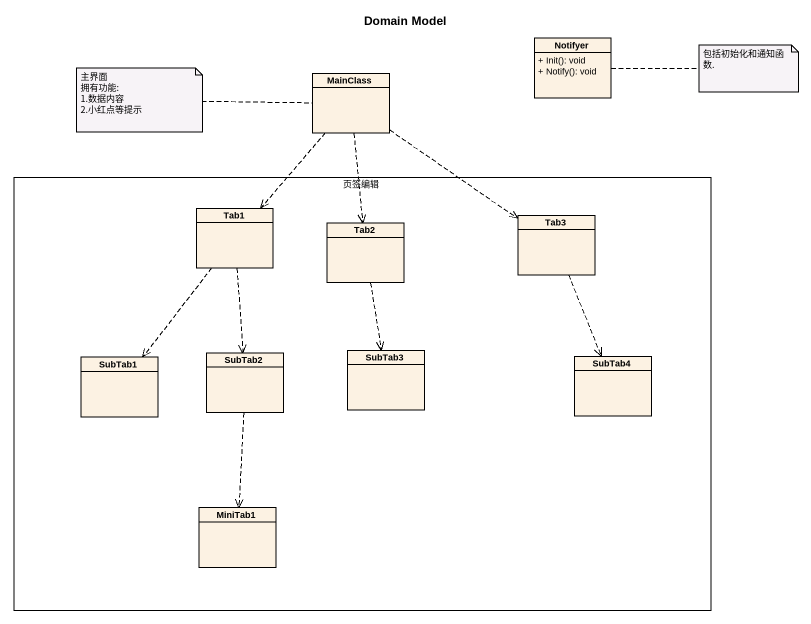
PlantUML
@startuml
title Domain Model
hide circle
hide empty members
skinparam classAttributeIconSize 0
class Notifyer {
  + Init(): void
  + Notify(): void
}
class MainClass
rectangle 页签编辑 {
  class Tab1
  class Tab2
  class Tab3
  class SubTab2
  class SubTab3
  class SubTab1
  class SubTab4
  class MiniTab1
}
MainClass ..> Tab1
MainClass ..> Tab2
MainClass ..> Tab3
Tab1 ..> SubTab2
Tab1 ..> SubTab1
Tab2 ..> SubTab3
Tab3 ..> SubTab4
SubTab2 ..> MiniTab1
note left of MainClass
  主界面
  拥有功能:
  1.数据内容
  2.小红点等提示
end note
note right of Notifyer : 包括初始化和通知函数.
@enduml
